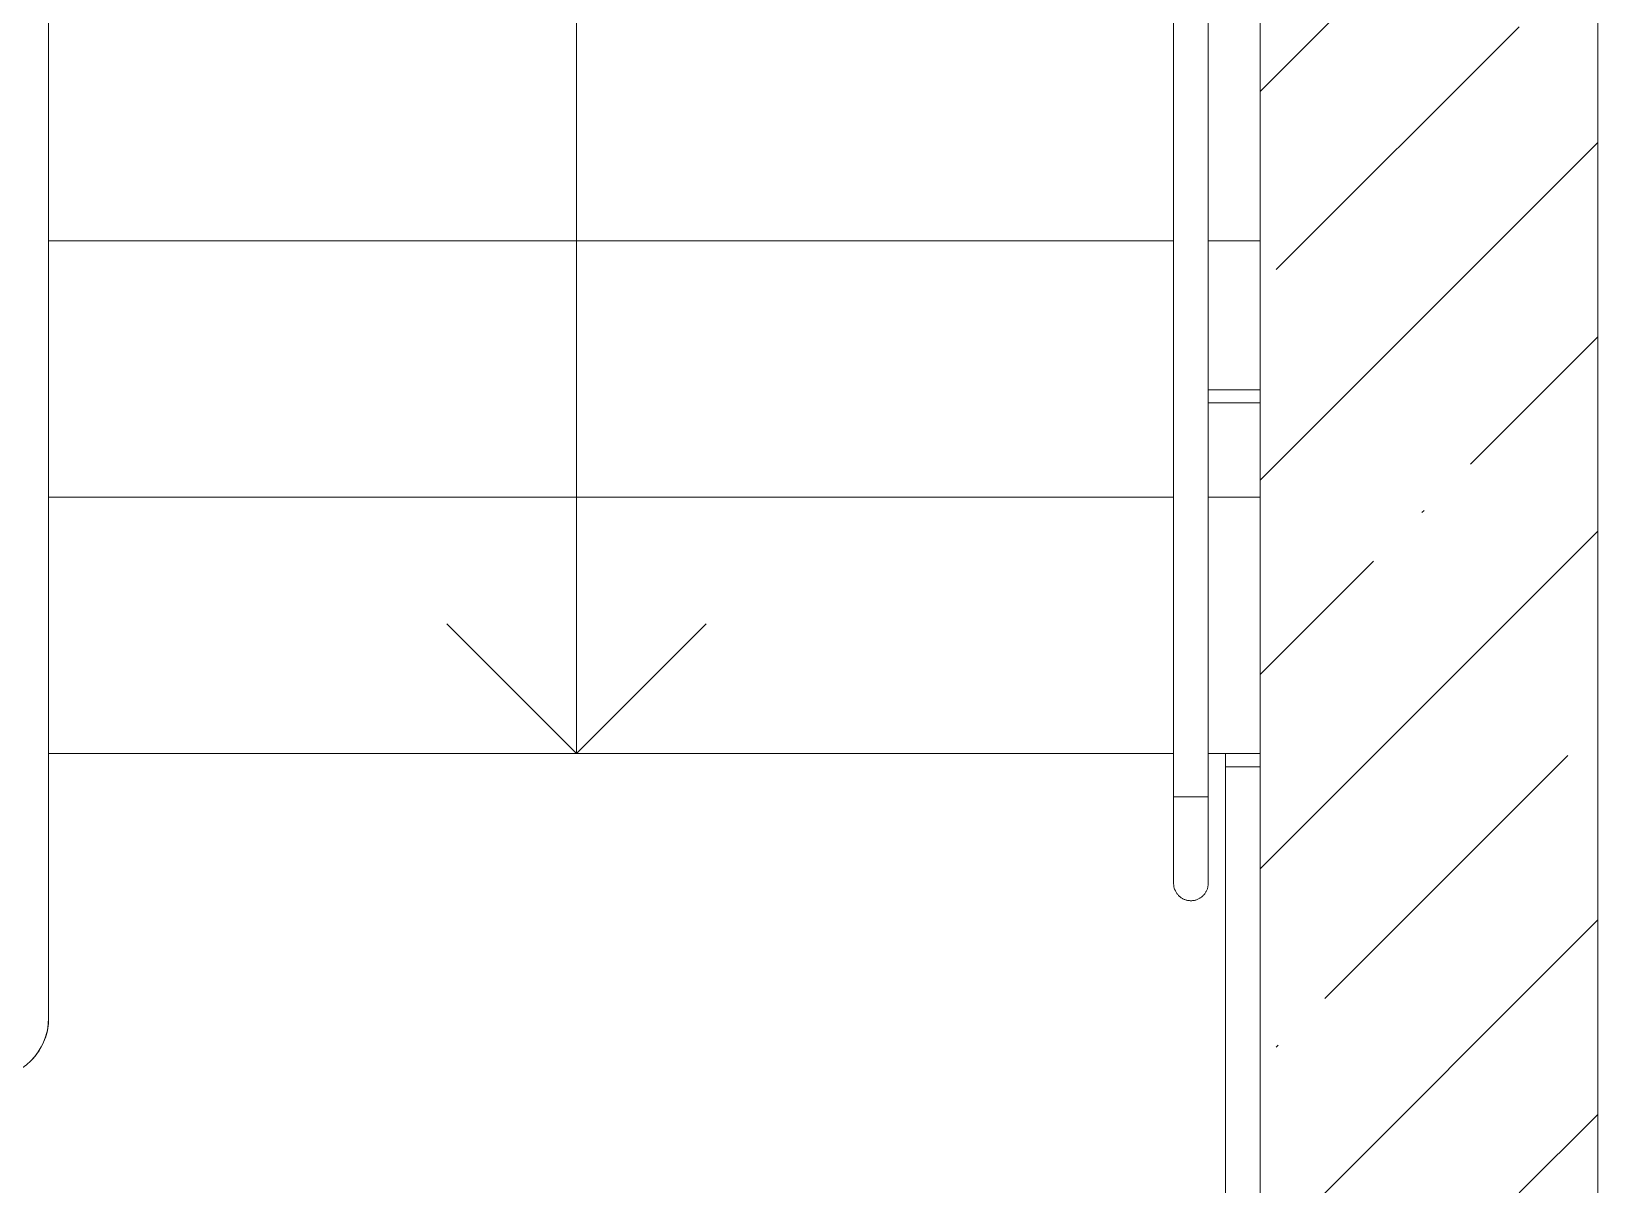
# Model space of a CAD drawing. Header units: millimetres. Extents: x -515342 to 330399, y -224905 to 507333.
# Drawn here: x -324025 to -322215, y 268607 to 269940 of the extents above; entities that cross this region are included whole.
import ezdxf

# ---------------------------------------------------------------- set-up
doc = ezdxf.new("R2010")
doc.units = ezdxf.units.MM
for name, color, linetype, lineweight in [('Лестницы', 7, 'Continuous', 0), ('Ограждение', 7, 'Continuous', 0), ('Стены внутренние', 7, 'Continuous', 0), ('Стены несущие', 7, 'Continuous', 0), ('Стрелки вверх', 7, 'Continuous', 0)]:
    doc.layers.add(name, color=color, linetype=linetype, lineweight=lineweight)

# ---------------------------------------------------------------- blocks, each defined once
blk = doc.blocks.new('Тип перил - Перила_Внутренний_-10116613-О_АР_П_3__6_750_План 3 этажа')
at = {"layer": 'Ограждение'}
for p, q in [((51060, 10836.6), (51060, 13950.2)), ((51060, 10529.6), (51060, 10822.9))]:
    blk.add_line(p, q, dxfattribs=at)
at = {"layer": 'Ограждение', "flags": 128}
for points in [[(51060, 10822.9), (51060, 10824.1), (51060, 10825.3), (51060, 10826.5), (51060, 10827.7), (51060, 10828.9), (51060, 10830.1), (51060, 10831.2), (51060, 10832.4), (51060, 10833.5), (51060, 10834.6), (51060, 10835.7), (51060, 10836.6)], [(51038.2, 10478.8), (51040.2, 10480.8), (51042.1, 10482.8), (51044, 10485), (51045.7, 10487.2), (51047.3, 10489.4), (51048.9, 10491.7), (51050.4, 10494.1), (51051.7, 10496.6), (51053, 10499.1), (51054.2, 10501.6), (51055.2, 10504.2), (51056.2, 10506.8), (51057.1, 10509.5), (51057.8, 10512.2), (51058.5, 10514.9), (51059, 10517.7), (51059.4, 10520.4), (51059.7, 10523.2), (51059.9, 10526), (51060, 10528.8), (51060, 10529.6)]]:
    blk.add_lwpolyline(points, dxfattribs=at)
blk = doc.blocks.new('Тип перил - Перила_Внутренний_-V105-О_АР_П_3__6_750_План 3 этажа')
at = {"layer": 'Ограждение'}
for p, q in [((51060, 13955), (51060, 10845.8)), ((51060, 10845.8), (51060, 10822.9)), ((51060, 10822.9), (51060, 10529.6))]:
    blk.add_line(p, q, dxfattribs=at)
blk.add_arc((50990, 10529.6), 70, 270, 0, dxfattribs=at)
blk = doc.blocks.new('Тип перил - Перила_Внутренний_-10536418-О_АР_П_3__6_750_План 3 этажа')
at = {"layer": 'Ограждение'}
for p, q in [((52360, 13775.1), (52360, 10836.6)), ((52400, 10836.6), (52400, 13775.1)), ((52360, 10822.9), (52360, 10785)), ((52400, 10785), (52400, 10822.9)), ((52382.3, 10785), (52377.7, 10785))]:
    blk.add_line(p, q, dxfattribs=at)
at = {"layer": 'Ограждение', "flags": 128}
for points in [[(52360, 10836.6), (52360, 10835.6), (52360, 10834.5), (52360, 10833.3), (52360, 10832.2), (52360, 10831.1), (52360, 10829.9), (52360, 10828.7), (52360, 10827.5), (52360, 10826.3), (52360, 10825.2), (52360, 10824), (52360, 10822.9)], [(52400, 10822.9), (52400, 10824.1), (52400, 10825.3), (52400, 10826.5), (52400, 10827.7), (52400, 10828.9), (52400, 10830.1), (52400, 10831.2), (52400, 10832.4), (52400, 10833.5), (52400, 10834.6), (52400, 10835.7), (52400, 10836.6)]]:
    blk.add_lwpolyline(points, dxfattribs=at)
blk = doc.blocks.new('Тип перил - АР_Ограждение_Ограничение_Дуга D40_расстояние между поручнями 200-140673-О_АР_П_3__6_750_План 3 этажа')
at = {"layer": 'Ограждение'}
for p, q in [((0, 0), (0, 2.3)), ((0, -2.3), (0, 0))]:
    blk.add_line(p, q, dxfattribs=at)
at = {"layer": 'Ограждение', "flags": 128}
for points in [[(0, 20), (4, 20), (8, 20), (12, 20), (15.9, 20), (19.9, 20), (23.8, 20), (27.6, 20), (31.5, 20), (35.2, 20), (38.9, 20), (42.6, 20), (46.2, 20), (49.7, 20), (53.1, 20), (56.5, 20), (59.7, 20), (62.9, 20), (65.9, 20), (68.9, 20), (71.7, 20), (74.5, 20), (77.1, 20), (79.6, 20), (81.9, 20), (84.1, 20), (86.2, 20), (88.2, 20), (90, 20), (91.7, 20), (93.2, 20), (94.6, 20), (95.8, 20), (96.9, 20), (97.8, 20), (98.5, 20), (99.1, 20), (99.6, 20), (99.9, 20), (100, 20), (100, 20)], [(100, 20), (99.9, 20), (99.7, 20), (99.3, 20), (98.7, 20), (98, 20), (97.1, 20), (96.1, 20), (94.9, 20), (93.6, 20), (92.1, 20), (90.5, 20), (88.7, 20), (86.8, 20), (84.7, 20), (82.5, 20), (80.2, 20), (77.8, 20), (75.2, 20), (72.5, 20), (69.7, 20), (66.7, 20), (63.7, 20), (60.6, 20), (57.4, 20), (54, 20), (50.6, 20), (47.1, 20), (43.6, 20), (39.9, 20), (36.2, 20), (32.5, 20), (28.7, 20), (24.8, 20), (20.9, 20), (17, 20), (13, 20), (9.1, 20), (5.1, 20), (1.1, 20), (0, 20)], [(100, 20), (100.8, 20), (101.6, 19.9), (102.4, 19.9), (103.2, 19.7), (104, 19.6), (104.8, 19.4), (105.5, 19.2), (106.3, 19), (107, 18.7), (107.8, 18.4), (108.5, 18.1), (109.2, 17.7), (109.9, 17.4), (110.6, 16.9), (111.3, 16.5), (111.9, 16), (112.6, 15.6), (113.2, 15), (113.8, 14.5), (114.3, 13.9), (114.9, 13.3), (115.4, 12.7), (115.9, 12.1), (116.4, 11.5), (116.8, 10.8), (117.2, 10.1), (117.6, 9.4), (118, 8.7), (118.3, 8), (118.6, 7.2), (118.9, 6.5), (119.2, 5.7), (119.4, 5), (119.6, 4.2), (119.7, 3.4), (119.8, 2.6), (119.9, 1.8), (120, 1), (120, 0.2), (120, 0)], [(120, 0), (120, -0.8), (119.9, -1.6), (119.9, -2.4), (119.7, -3.2), (119.6, -4), (119.4, -4.8), (119.2, -5.5), (119, -6.3), (118.7, -7), (118.4, -7.8), (118.1, -8.5), (117.7, -9.2), (117.4, -9.9), (116.9, -10.6), (116.5, -11.3), (116, -11.9), (115.6, -12.6), (115, -13.2), (114.5, -13.8), (113.9, -14.3), (113.3, -14.9), (112.7, -15.4), (112.1, -15.9), (111.5, -16.4), (110.8, -16.8), (110.1, -17.2), (109.4, -17.6), (108.7, -18), (108, -18.3), (107.2, -18.6), (106.5, -18.9), (105.7, -19.2), (105, -19.4), (104.2, -19.6), (103.4, -19.7), (102.6, -19.8), (101.8, -19.9), (101, -20), (100.2, -20), (100, -20)], [(0, -20), (4, -20), (8, -20), (12, -20), (15.9, -20), (19.9, -20), (23.8, -20), (27.6, -20), (31.5, -20), (35.2, -20), (38.9, -20), (42.6, -20), (46.2, -20), (49.7, -20), (53.1, -20), (56.5, -20), (59.7, -20), (62.9, -20), (65.9, -20), (68.9, -20), (71.7, -20), (74.5, -20), (77.1, -20), (79.6, -20), (81.9, -20), (84.1, -20), (86.2, -20), (88.2, -20), (90, -20), (91.7, -20), (93.2, -20), (94.6, -20), (95.8, -20), (96.9, -20), (97.8, -20), (98.5, -20), (99.1, -20), (99.6, -20), (99.9, -20), (100, -20), (100, -20)], [(100, -20), (99.9, -20), (99.7, -20), (99.3, -20), (98.7, -20), (98, -20), (97.1, -20), (96.1, -20), (94.9, -20), (93.6, -20), (92.1, -20), (90.5, -20), (88.7, -20), (86.8, -20), (84.7, -20), (82.5, -20), (80.2, -20), (77.8, -20), (75.2, -20), (72.5, -20), (69.7, -20), (66.7, -20), (63.7, -20), (60.6, -20), (57.4, -20), (54, -20), (50.6, -20), (47.1, -20), (43.6, -20), (39.9, -20), (36.2, -20), (32.5, -20), (28.7, -20), (24.8, -20), (20.9, -20), (17, -20), (13, -20), (9.1, -20), (5.1, -20), (1.1, -20), (0, -20)]]:
    blk.add_lwpolyline(points, dxfattribs=at)
blk = doc.blocks.new('Тип перил - Перила_Внутренний_-V116-О_АР_П_3__6_750_План 3 этажа')
at = {"layer": 'Ограждение'}
for p, q in [((52360, 13784.3), (52360, 10845.8)), ((52400, 13784.3), (52400, 10845.8)), ((52360, 10845.8), (52360, 10822.9)), ((52400, 10845.8), (52400, 10822.9)), ((52360, 10822.9), (52360, 10785)), ((52400, 10822.9), (52400, 10785)), ((52400, 10785), (52360, 10785))]:
    blk.add_line(p, q, dxfattribs=at)
blk = doc.blocks.new('Элемент ограждения_Опора Г-образная - АР_Ограждение_Опора_D15 высота60 консоль80-139754-О_АР_П_3__6_750_План 3 этажа')
at = {"layer": 'Ограждение'}
for p, q in [((-7.5, 80), (-7.5, 20)), ((7.5, 20), (7.5, 80))]:
    blk.add_line(p, q, dxfattribs=at)

msp = doc.modelspace()

# ---------------------------------------------------------------- hatches: boundary and pattern name
at = {"layer": 'Стены внутренние'}
h = msp.add_hatch(dxfattribs=at)
h.set_pattern_fill('FP_1', color=256, style=0, pattern_type=2)
h.set_pattern_definition([(45, (-375064.64, 258270.4), (-224.5064, 224.5064), []), (45, (-374840.13, 258270.4), (-224.5064, 224.5064), [396.875, -79.375, 3.353, -76.022])])
h.paths.add_polyline_path([(-322214.6354, 268055.4137), (-322214.6354, 273675.4137), (-322604.6354, 273675.4137), (-322604.6354, 268055.4137), (-322386.1217, 268055.4137)])
h.paths.add_polyline_path([(-322422.0002, 272016.933), (-322454.6354, 272028.8112), (-322481.2398, 272051.135), (-322498.6046, 272081.2117), (-322504.6354, 272115.4137), (-322498.6046, 272149.6158), (-322481.2398, 272179.6925), (-322454.6354, 272202.0163), (-322422.0002, 272213.8945), (-322386.1217, 272213.4764), (-322354.6354, 272202.0163), (-322328.0309, 272179.6925), (-322310.6661, 272149.6158), (-322304.6354, 272115.4137), (-322310.6661, 272081.2117), (-322328.0309, 272051.135), (-322354.6354, 272028.8112), (-322387.2706, 272016.933)])
h.paths.add_polyline_path([(-322387.2706, 272416.933), (-322422.0002, 272416.933), (-322454.6354, 272428.8112), (-322481.2398, 272451.135), (-322498.6046, 272481.2117), (-322504.6354, 272515.4137), (-322498.6046, 272549.6158), (-322481.2398, 272579.6925), (-322454.6354, 272602.0163), (-322422.0002, 272613.8945), (-322386.1217, 272613.4764), (-322354.6354, 272602.0163), (-322328.0309, 272579.6925), (-322310.6661, 272549.6158), (-322304.6354, 272515.4137), (-322310.6661, 272481.2117), (-322328.0309, 272451.135), (-322354.6354, 272428.8112), (-322386.1217, 272417.3511)])
h.paths.add_polyline_path([(-322387.2706, 272776.933), (-322422.0002, 272776.933), (-322454.6354, 272788.8112), (-322481.2398, 272811.135), (-322498.6046, 272841.2117), (-322504.6354, 272875.4137), (-322498.6046, 272909.6158), (-322481.2398, 272939.6925), (-322454.6354, 272962.0163), (-322422.0002, 272973.8945), (-322386.1217, 272973.4764), (-322354.6354, 272962.0163), (-322328.0309, 272939.6925), (-322310.6661, 272909.6158), (-322304.6354, 272875.4137), (-322310.6661, 272841.2117), (-322328.0309, 272811.135), (-322354.6354, 272788.8112), (-322386.1217, 272777.3511)])
h.paths.add_polyline_path([(-322422.0002, 273156.933), (-322454.6354, 273168.8112), (-322481.2398, 273191.135), (-322498.6046, 273221.2117), (-322504.6354, 273255.4137), (-322498.6046, 273289.6158), (-322481.2398, 273319.6925), (-322454.6354, 273342.0163), (-322422.0002, 273353.8945), (-322386.1217, 273353.4764), (-322354.6354, 273342.0163), (-322328.0309, 273319.6925), (-322310.6661, 273289.6158), (-322304.6354, 273255.4137), (-322310.6661, 273221.2117), (-322328.0309, 273191.135), (-322354.6354, 273168.8112), (-322387.2706, 273156.933)])

# ---------------------------------------------------------------- linework, layer by layer
at = {"layer": 'Лестницы'}
for p, q in [((-322704.6354, 269697.4268), (-324004.6354, 269697.4268)), ((-322704.6354, 269697.4268), (-324004.6354, 269697.4268)), ((-322604.6354, 269697.4268), (-322664.6354, 269697.4268)), ((-322604.6354, 269697.4268), (-322664.6354, 269697.4268)), ((-322704.6354, 269401.4268), (-324004.6354, 269401.4268)), ((-322704.6354, 269401.4268), (-324004.6354, 269401.4268)), ((-322604.6354, 269401.4268), (-322664.6354, 269401.4268)), ((-322604.6354, 269401.4268), (-322664.6354, 269401.4268)), ((-322704.2547, 269105.4268), (-324005.016, 269105.4268)), ((-322704.2547, 269105.4268), (-324005.016, 269105.4268)), ((-322604.6354, 269105.4268), (-322665.016, 269105.4268)), ((-322604.6354, 269105.4268), (-322665.016, 269105.4268)), ((-322644.6354, 267665.4137), (-322644.6354, 269105.4268)), ((-322604.6354, 269089.9746), (-322644.6354, 269089.9746)), ((-322604.6354, 269089.9746), (-322644.6354, 269089.9746))]:
    msp.add_line(p, q, dxfattribs=at)
at = {"layer": 'Стены несущие'}
for p, q in [((-322604.6354, 273675.4137), (-322604.6354, 267665.4137)), ((-322214.6354, 268055.4137), (-322214.6354, 271280.4137))]:
    msp.add_line(p, q, dxfattribs=at)
at = {"layer": 'Стрелки вверх'}
for p, q in [((-323394.6354, 269993.4268), (-323394.6354, 269697.4268)), ((-323394.6354, 269697.4268), (-323394.6354, 269401.4268)), ((-323394.6354, 269401.4268), (-323394.6354, 269105.4268)), ((-323394.6354, 269105.4268), (-323544.6354, 269255.4268)), ((-323394.6354, 269105.4268), (-323244.6354, 269255.4268))]:
    msp.add_line(p, q, dxfattribs=at)

# ---------------------------------------------------------------- block references
at = {"layer": 'Ограждение'}
for name in ['Тип перил - Перила_Внутренний_-10116613-О_АР_П_3__6_750_План 3 этажа', 'Тип перил - Перила_Внутренний_-V105-О_АР_П_3__6_750_План 3 этажа', 'Тип перил - Перила_Внутренний_-10536418-О_АР_П_3__6_750_План 3 этажа', 'Тип перил - Перила_Внутренний_-V116-О_АР_П_3__6_750_План 3 этажа']:
    msp.add_blockref(name, (-375064.6354, 258270.4137), dxfattribs=at)
for name, p, rotation in [('Элемент ограждения_Опора Г-образная - АР_Ограждение_Опора_D15 высота60 консоль80-139754-О_АР_П_3__6_750_План 3 этажа', (-322684.6354, 269517.8602), 269.9999999999998), ('Тип перил - АР_Ограждение_Ограничение_Дуга D40_расстояние между поручнями 200-140673-О_АР_П_3__6_750_План 3 этажа', (-322684.6354, 269055.4268), 270)]:
    msp.add_blockref(name, p, dxfattribs=dict(at, rotation=rotation))

doc.saveas('drawing.dxf')
